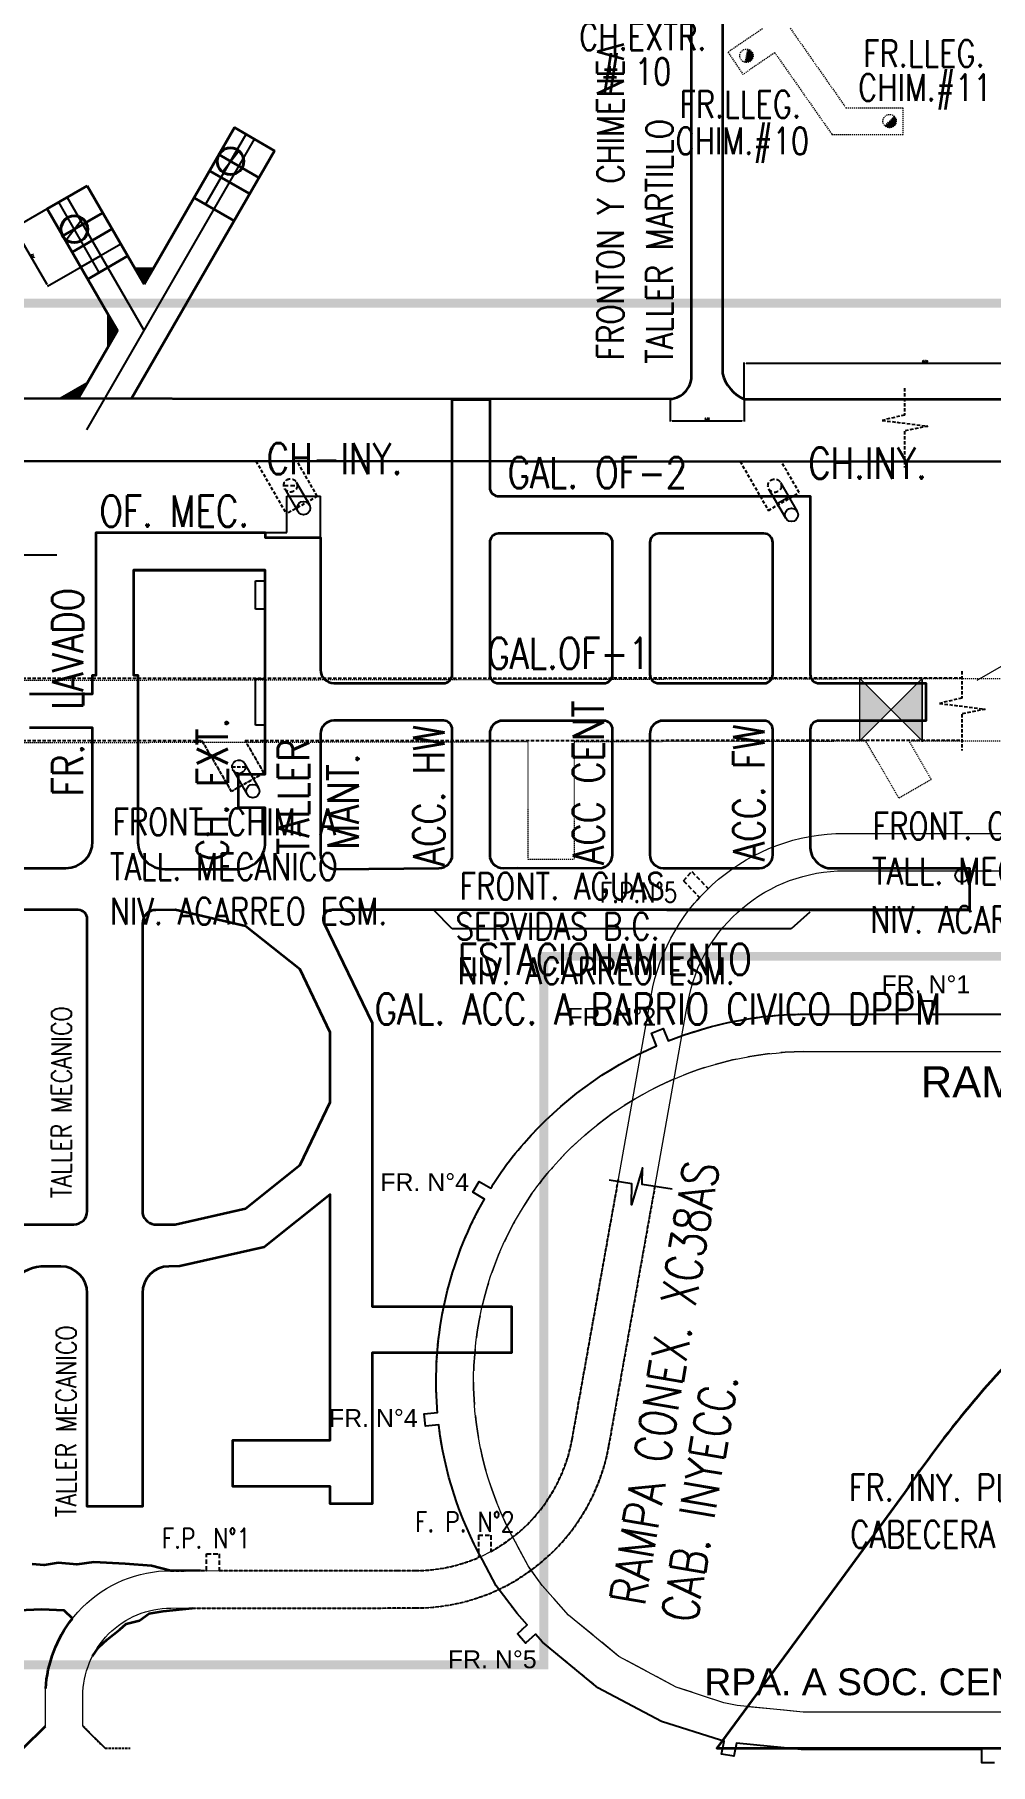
# Model space of a CAD drawing. Header units: millimetres. Extents: x -28 to 1943, y -5245 to 2752.
# Drawn here: x 774.6 to 881.9, y -4732.5 to -4538.3 of the extents above; entities that cross this region are included whole.
import ezdxf
from ezdxf.enums import TextEntityAlignment as Align

# ---------------------------------------------------------------- set-up
doc = ezdxf.new("R2010")
doc.units = ezdxf.units.MM
for name, pattern in [('CONTINUA', [0]), ('HIDDEN', [0.375, 0.25, -0.125]), ('HIDDEN2', [0.1875, 0.125, -0.0625]), ('RAYITAS', [0.375, 0.25, -0.125])]:
    doc.linetypes.add(name, pattern=pattern)
doc.layers.get('Defpoints').update_dxf_attribs({"lineweight": 13})
doc.layers.add('15-212', color=1, linetype='Continuous', lineweight=18, transparency=0.5)
doc.styles.add('DG-T1-473 TO 560$1$Standard', font='arial.ttf')
doc.styles.add('ROMANS', font='romans.shx', dxfattribs={"width": 0.8})
doc.dimstyles.new('1-75', dxfattribs={"dimscale": 0.075, "dimtxt": 2.5, "dimasz": 3, "dimexe": 1, "dimexo": 2, "dimgap": 1, "dimtad": 1, "dimzin": 1, "dimtxsty": 'ROMANS', "dimcen": 2.5, "dimclrd": 1, "dimclre": 1, "dimclrt": 7, "dimaunit": 1, "dimadec": 3, "dimazin": 0, "dimtfac": 1, "dimtmove": 0, "dimatfit": 3, "dimfxl": 1.25, "dimarcsym": 0})
pattern_1 = [(105, (-18.06037, -4517.2935), (-0.30668145, -0.08217505), [])]

# ---------------------------------------------------------------- blocks, each defined once
blk = doc.blocks.new('*D23')
at = {"color": 1, "linetype": 'Continuous', "lineweight": -2, "transparency": 16777216}
for p, q in [((778.09, -4556.67), (772.22, -4560.07)), ((781.88, -4563.23), (776, -4566.62))]:
    blk.add_line(p, q, dxfattribs=at)
at = {"color": 1, "linetype": 'ByBlock', "lineweight": -2, "transparency": 16777216}
blk.add_line((775.95, -4566.39), (772.39, -4560.22), dxfattribs=at)
at = {"color": 1, "linetype": 'Continuous', "transparency": 16777216}
for points in [[(772.43, -4560.2), (772.36, -4560.24), (772.28, -4560.03)], [(775.99, -4566.37), (775.92, -4566.41), (776.07, -4566.58)]]:
    blk.add_solid(points, dxfattribs=at)
at = {"layer": 'Defpoints', "color": 0, "linetype": 'Continuous', "transparency": 16777216}
for p in [(778.22, -4556.6), (772.28, -4560.03), (782.01, -4563.15)]:
    blk.add_point(p, dxfattribs=at)
at = {"color": 7, "linetype": 'Continuous', "transparency": 16777216, "insert": (774.34, -4563.21), "char_height": 0.188, "attachment_point": 5, "rotation": 300, "style": 'ROMANS'}
blk.add_mtext('7,57', dxfattribs=at)
blk = doc.blocks.new('*D24')
at = {"color": 1, "linetype": 'Continuous', "lineweight": -2, "transparency": 16777216}
for p, q in [((854.25, -4579.09), (854.25, -4575.14)), ((894.85, -4579.12), (894.85, -4575.14))]:
    blk.add_line(p, q, dxfattribs=at)
at = {"color": 1, "linetype": 'ByBlock', "lineweight": -2, "transparency": 16777216}
blk.add_line((854.48, -4575.22), (894.62, -4575.22), dxfattribs=at)
at = {"color": 1, "linetype": 'Continuous', "transparency": 16777216}
for points in [[(854.48, -4575.18), (854.48, -4575.26), (854.25, -4575.22)], [(894.62, -4575.18), (894.62, -4575.26), (894.85, -4575.22)]]:
    blk.add_solid(points, dxfattribs=at)
at = {"layer": 'Defpoints', "color": 0, "linetype": 'Continuous', "transparency": 16777216}
for p in [(894.85, -4575.22), (854.25, -4579.24), (894.85, -4579.27)]:
    blk.add_point(p, dxfattribs=at)
at = {"color": 7, "linetype": 'Continuous', "transparency": 16777216, "insert": (874.55, -4575.03), "char_height": 0.188, "attachment_point": 5, "style": 'ROMANS'}
blk.add_mtext('40,59', dxfattribs=at)
blk = doc.blocks.new('*D25')
at = {"color": 1, "linetype": 'Continuous', "lineweight": -2, "transparency": 16777216}
for p, q in [((845.93, -4579.38), (845.93, -4581.75)), ((854.25, -4579.39), (854.25, -4581.75))]:
    blk.add_line(p, q, dxfattribs=at)
at = {"color": 1, "linetype": 'ByBlock', "lineweight": -2, "transparency": 16777216}
blk.add_line((846.15, -4581.68), (854.03, -4581.68), dxfattribs=at)
at = {"color": 1, "linetype": 'Continuous', "transparency": 16777216}
for points in [[(846.15, -4581.64), (846.15, -4581.71), (845.93, -4581.68)], [(854.03, -4581.64), (854.03, -4581.71), (854.25, -4581.68)]]:
    blk.add_solid(points, dxfattribs=at)
at = {"layer": 'Defpoints', "color": 0, "linetype": 'Continuous', "transparency": 16777216}
for p in [(845.93, -4579.23), (854.25, -4579.24), (854.25, -4581.68)]:
    blk.add_point(p, dxfattribs=at)
at = {"color": 7, "linetype": 'Continuous', "transparency": 16777216, "insert": (850.09, -4581.49), "char_height": 0.188, "attachment_point": 5, "style": 'ROMANS'}
blk.add_mtext('8,33', dxfattribs=at)

msp = doc.modelspace()

# ---------------------------------------------------------------- hatches: boundary and pattern name
at = {"linetype": 'HIDDEN2', "lineweight": 9}
for points in [[(854.658, -4539.977), (854.378, -4541.451, 0.4701906), (855.268, -4540.714, 0.3603678)], [(871.344, -4548.044, 0.1989124), (871.125, -4547.513), (870.064, -4548.574, 0.6681786)]]:
    msp.add_hatch(color=252, dxfattribs=at).paths.add_polyline_path(points)
at = {"linetype": 'CONTINUA', "lineweight": 40}
h = msp.add_hatch(dxfattribs=at)
h.set_pattern_fill('ANSI31', color=3, scale=0.1, angle=60)
h.set_pattern_definition(pattern_1)
h.paths.add_polyline_path([(782.856, -4573.288), (783.856, -4571.556), (782.856, -4569.824)])
h.paths.add_polyline_path([(786.859, -4566.356), (787.859, -4564.624), (785.859, -4564.624)])
h = msp.add_hatch(dxfattribs=at)
h.set_pattern_fill('ANSI31', color=3, scale=0.1, angle=60)
h.set_pattern_definition(pattern_1)
edge = h.paths.add_edge_path()
edge.add_line((780.452, -4577.452), (777.452, -4579.183))
edge.add_line((779.452, -4579.184), (780.452, -4577.452))
at = {"lineweight": 9}
h = msp.add_hatch(color=252, dxfattribs=at)
h.paths.add_polyline_path([(874.239, -4617.6), (874.239, -4610.6), (870.739, -4614.1)])
h.paths.add_polyline_path([(867.239, -4610.6), (867.239, -4617.6), (870.739, -4614.1)])

# ---------------------------------------------------------------- linework, layer by layer
at = {"color": 252, "linetype": 'HIDDEN2', "lineweight": 9}
for p, q in [((856.3, -4537.685), (852.434, -4540.319)), ((859.429, -4537.619), (865.678, -4546.544)), ((852.434, -4540.319), (854.123, -4542.799)), ((857.691, -4540.367), (854.123, -4542.799)), ((854.378, -4541.451), (854.658, -4539.977)), ((857.691, -4540.367), (864.117, -4549.544)), ((865.678, -4546.544), (872.094, -4546.544)), ((872.094, -4546.544), (872.094, -4549.544)), ((870.064, -4548.574), (871.125, -4547.513)), ((864.117, -4549.544), (872.097, -4549.544)), ((673.651, -4610.997), (922.92, -4610.516)), ((673.649, -4617.997), (829.97, -4617.692)), ((796.676, -4623.298), (793.373, -4617.576)), ((800.313, -4621.199), (798.221, -4617.574)), ((829.97, -4617.558), (829.97, -4630.891)), ((835.17, -4617.555), (835.17, -4630.891)), ((835.17, -4617.682), (867.925, -4617.618)), ((871.637, -4624.048), (867.879, -4617.538)), ((875.274, -4621.948), (872.727, -4617.536)), ((872.769, -4617.608), (922.92, -4617.516)), ((800.313, -4621.199), (796.676, -4623.298)), ((875.274, -4621.948), (871.637, -4624.048)), ((829.97, -4630.891), (835.17, -4630.891))]:
    msp.add_line(p, q, dxfattribs=at)
at = {"color": 3, "linetype": 'CONTINUA', "lineweight": 40}
for p, q in [((787.859, -4564.624), (797.014, -4548.765)), ((797.014, -4548.765), (801.518, -4551.365)), ((785.454, -4579.189), (801.518, -4551.365)), ((795.264, -4551.797), (799.768, -4554.397)), ((794.214, -4553.615), (798.718, -4556.215)), ((775.971, -4557.898), (780.474, -4555.298)), ((785.859, -4564.624), (780.474, -4555.298)), ((792.464, -4556.646), (796.968, -4559.246)), ((782.856, -4569.824), (775.971, -4557.898)), ((777.721, -4560.929), (782.224, -4558.329)), ((778.771, -4562.748), (783.274, -4560.148)), ((780.521, -4565.779), (785.024, -4563.179)), ((786.859, -4566.356), (785.859, -4564.624)), ((787.859, -4564.624), (785.859, -4564.624)), ((786.859, -4566.356), (787.859, -4564.624)), ((783.856, -4571.556), (782.856, -4569.824)), ((782.856, -4573.288), (782.856, -4569.824)), ((782.856, -4573.288), (783.856, -4571.556)), ((780.452, -4577.452), (782.856, -4573.288)), ((779.452, -4579.184), (780.452, -4577.452))]:
    msp.add_line(p, q, dxfattribs=at)
at = {"color": 97}
msp.add_line((797.014, -4548.765), (801.518, -4551.365), dxfattribs=at)
at = {"color": 1, "ltscale": 2}
for p, q in [((780.433, -4582.686), (799.266, -4550.065)), ((793.763, -4557.396), (798.313, -4549.515)), ((786.859, -4571.556), (778.223, -4556.598)), ((781.82, -4565.029), (777.27, -4557.148))]:
    msp.add_line(p, q, dxfattribs=at)
at = {"color": 98, "linetype": 'Continuous'}
msp.add_line((786.859, -4566.356), (786.904, -4566.278), dxfattribs=at)
at = {"color": 5, "lineweight": 35}
msp.add_line((734.069, -4586.155), (886.287, -4586.261), dxfattribs=at)
at = {"color": 252, "linetype": 'HIDDEN', "ltscale": 1.5}
for p, q in [((765.828, -4586.176), (799.407, -4586.199)), ((804.028, -4586.203), (853.792, -4586.238)), ((853.792, -4586.238), (856.97, -4591.743)), ((858.413, -4586.241), (872.263, -4586.251)), ((860.435, -4589.743), (858.413, -4586.241)), ((765.886, -4610.591), (878.702, -4610.533)), ((765.889, -4617.591), (793.373, -4617.576)), ((796.676, -4623.298), (793.373, -4617.576)), ((796.676, -4623.298), (793.373, -4617.576)), ((798.221, -4617.574), (878.702, -4617.533)), ((800.313, -4621.199), (798.221, -4617.574)), ((800.313, -4621.199), (798.221, -4617.574)), ((800.313, -4621.199), (796.676, -4623.298)), ((800.313, -4621.199), (796.676, -4623.298)), ((796.745, -4620.517), (798.245, -4620.517))]:
    msp.add_line(p, q, dxfattribs=at)
at = {"color": 252, "linetype": 'HIDDEN', "ltscale": 2}
msp.add_line((802.546, -4588.935), (804.046, -4588.935), dxfattribs=at)
at = {"color": 252, "linetype": 'Continuous'}
for p, q in [((802.646, -4589.31), (804.12, -4591.863)), ((802.646, -4589.31), (804.12, -4591.863)), ((803.945, -4588.56), (805.419, -4591.113)), ((803.945, -4588.56), (805.419, -4591.113)), ((858.92, -4592.62), (857.031, -4589.348)), ((858.92, -4592.62), (857.031, -4589.348)), ((858.33, -4588.598), (860.219, -4591.87)), ((858.33, -4588.598), (860.219, -4591.87)), ((857.976, -4590.984), (859.275, -4590.234)), ((796.845, -4620.892), (798.42, -4623.62)), ((796.845, -4620.892), (798.42, -4623.62)), ((796.845, -4620.892), (798.42, -4623.62)), ((796.845, -4620.892), (798.42, -4623.62)), ((798.144, -4620.142), (799.719, -4622.87)), ((798.144, -4620.142), (799.719, -4622.87)), ((798.144, -4620.142), (799.719, -4622.87)), ((798.144, -4620.142), (799.719, -4622.87))]:
    msp.add_line(p, q, dxfattribs=at)
at = {"color": 3, "linetype": 'Continuous'}
for p, q in [((802.87, -4590.138), (806.67, -4590.139)), ((802.87, -4594.238), (802.87, -4590.138)), ((800.47, -4594.237), (802.87, -4594.238)), ((799.37, -4602.837), (799.37, -4599.637)), ((799.37, -4599.637), (800.47, -4599.637)), ((800.47, -4602.837), (799.37, -4602.837)), ((799.37, -4615.837), (799.37, -4610.637)), ((799.37, -4610.637), (800.47, -4610.637)), ((800.47, -4615.837), (799.37, -4615.837)), ((821.474, -4638.695), (819.374, -4636.595)), ((861.644, -4636.845), (859.544, -4638.695)), ((859.544, -4638.695), (821.474, -4638.695))]:
    msp.add_line(p, q, dxfattribs=at)
at = {"color": 1, "lineweight": 13, "ltscale": 10, "transparency": 33554687}
msp.add_line((883.374, -4609.118, 2020), (880.374, -4610.85, 2020), dxfattribs=at)
at = {"color": 252, "lineweight": 9}
for p, q in [((874.239, -4610.6), (867.239, -4617.6)), ((867.239, -4610.6), (874.239, -4617.6)), ((867.239, -4617.6), (867.239, -4610.6)), ((874.239, -4610.703), (874.234, -4617.707)), ((874.239, -4617.6), (874.239, -4610.6)), ((796.845, -4620.892), (798.42, -4623.62)), ((798.144, -4620.142), (799.719, -4622.87))]:
    msp.add_line(p, q, dxfattribs=at)
at = {"color": 8, "linetype": 'HIDDEN', "ltscale": 2}
for p, q in [((848.383, -4632.288), (850.216, -4634.188)), ((847.432, -4633.316), (849.265, -4635.215)), ((824.417, -4706.783), (825.817, -4706.783)), ((824.417, -4706.783), (824.417, -4709.275)), ((825.817, -4706.783), (825.817, -4708.597)), ((793.872, -4708.854), (795.273, -4708.853)), ((793.873, -4710.753), (793.873, -4708.854)), ((795.273, -4708.853), (795.273, -4710.752))]:
    msp.add_line(p, q, dxfattribs=at)
at = {"color": 7}
msp.add_line((779.979, -4728.191), (782.481, -4730.693), dxfattribs=at)
msp.add_line((779.979, -4728.191), (782.481, -4730.693), dxfattribs=at)
at = {"color": 7, "linetype": 'RAYITAS'}
for p, q in [((779.981, -4728.193), (782.481, -4730.693)), ((779.981, -4728.193), (782.481, -4730.693)), ((782.481, -4730.693), (785.301, -4730.693))]:
    msp.add_line(p, q, dxfattribs=at)
at = {"color": 5, "lineweight": 35}
msp.add_lwpolyline([(734.069, -4579.156), (845.926, -4579.232, 0.4217551), (848.328, -4576.379), (848.328, -4532.364), (841.674, -4526.78), (848.328, -4518.85), (851.828, -4518.85), (851.828, -4576.379, 0.2375732), (854.254, -4579.238), (893.287, -4579.266)], format="xyb", dxfattribs=at)
at = {"color": 5, "linetype": 'Continuous'}
for points in [[(785.454, -4579.189), (801.518, -4551.365), (797.014, -4548.765), (786.859, -4566.356)], [(786.859, -4566.356), (784.259, -4561.853), (779.756, -4564.453), (783.856, -4571.556), (779.451, -4579.187)]]:
    msp.add_lwpolyline(points, dxfattribs=at)
at = {"color": 97}
for points in [[(795.645, -4553.732), (797.482, -4551.361)], [(778.101, -4561.365), (779.939, -4558.993)]]:
    msp.add_lwpolyline(points, dxfattribs=at)
at = {"color": 3, "flags": 128}
for points in [[(795.645, -4553.732), (797.482, -4551.361)], [(778.101, -4561.365), (779.939, -4558.993)]]:
    msp.add_lwpolyline(points, dxfattribs=at)
at = {"color": 7, "lineweight": 35}
for points in [[(772.941, -4671.883), (778.969, -4671.883, 0.4198373), (780.469, -4670.395, 0.0000028), (780.469, -4666.745), (780.469, -4637.595, 0.4143752), (779.469, -4636.595), (778.967, -4636.595, 0.0019368), (773.104, -4636.595)], [(772.941, -4671.883), (778.969, -4671.883, 0.4198373), (780.469, -4670.395, 0.0000028), (780.469, -4666.745), (780.469, -4637.595, 0.4143752), (779.469, -4636.595), (778.967, -4636.595, 0.0019368), (773.104, -4636.595)], [(772.941, -4671.883), (778.969, -4671.883, 0.4198373), (780.469, -4670.395, 0.0000028), (780.469, -4666.745), (780.469, -4637.595, 0.4143752), (779.469, -4636.595), (778.967, -4636.595, 0.0019368), (773.104, -4636.595)], [(772.941, -4671.883), (778.969, -4671.883, 0.4198373), (780.469, -4670.395, 0.0000028), (780.469, -4666.745), (780.469, -4637.595, 0.4143752), (779.469, -4636.595), (778.967, -4636.595, 0.0019368), (773.104, -4636.595)], [(773.97, -4612.345), (781.07, -4612.345), (781.07, -4610.245), (781.471, -4610.246), (781.471, -4594.234), (800.47, -4594.237), (800.462, -4594.765), (806.662, -4594.765), (806.67, -4609.639, 0.4142522), (808.17, -4611.139), (820.47, -4611.137, 0.4143752), (821.47, -4610.137), (821.47, -4579.306), (825.67, -4579.307), (825.67, -4589.146, 0.4397218), (826.756, -4590.142), (861.67, -4590.149), (861.67, -4610.146, 0.4143752), (862.67, -4611.146), (874.67, -4611.148), (874.67, -4615.347), (862.67, -4615.345, 0.4143752), (861.67, -4616.345), (861.67, -4629.645, 0.3315609), (863.67, -4631.903), (879.57, -4631.903), (879.57, -4636.595)], [(773.97, -4612.345), (781.07, -4612.345), (781.07, -4610.245), (781.471, -4610.246), (781.471, -4594.234), (800.47, -4594.237), (800.462, -4594.765), (806.662, -4594.765), (806.67, -4609.639, 0.4142522), (808.17, -4611.139), (820.47, -4611.137, 0.4143752), (821.47, -4610.137), (821.47, -4579.306), (825.67, -4579.307), (825.67, -4589.146, 0.4397218), (826.756, -4590.142), (861.67, -4590.149), (861.67, -4610.146, 0.4143752), (862.67, -4611.146), (874.67, -4611.148), (874.67, -4615.347), (862.67, -4615.345, 0.4143752), (861.67, -4616.345), (861.67, -4629.645, 0.3315609), (863.67, -4631.903), (879.57, -4631.903), (879.57, -4636.595)], [(773.97, -4612.345), (781.07, -4612.345), (781.07, -4610.245), (781.471, -4610.246), (781.471, -4594.234), (800.47, -4594.237), (800.462, -4594.765), (806.662, -4594.765), (806.67, -4609.639, 0.4142522), (808.17, -4611.139), (820.47, -4611.137, 0.4143752), (821.47, -4610.137), (821.47, -4579.306), (825.67, -4579.307), (825.67, -4589.146, 0.4397218), (826.756, -4590.142), (861.67, -4590.149), (861.67, -4610.146, 0.4143752), (862.67, -4611.146), (874.67, -4611.148), (874.67, -4615.347), (862.67, -4615.345, 0.4143752), (861.67, -4616.345), (861.67, -4629.645, 0.3315609), (863.67, -4631.903), (879.57, -4631.903), (879.57, -4636.595)], [(773.97, -4612.345), (781.07, -4612.345), (781.07, -4610.245), (781.471, -4610.246), (781.471, -4594.234), (800.47, -4594.237), (800.462, -4594.765), (806.662, -4594.765), (806.67, -4609.639, 0.4142522), (808.17, -4611.139), (820.47, -4611.137, 0.4143752), (821.47, -4610.137), (821.47, -4579.306), (825.67, -4579.307), (825.67, -4589.146, 0.4397218), (826.756, -4590.142), (861.67, -4590.149), (861.67, -4610.146, 0.4143752), (862.67, -4611.146), (874.67, -4611.148), (874.67, -4615.347), (862.67, -4615.345, 0.4143752), (861.67, -4616.345), (861.67, -4629.645, 0.3315609), (863.67, -4631.903), (879.57, -4631.903), (879.57, -4636.595)], [(825.67, -4610.142, 0.4142136), (826.67, -4611.142), (838.47, -4611.144, 0.4142136), (839.47, -4610.144), (839.47, -4596.745), (839.47, -4595.342, 0.413578), (838.47, -4594.344), (826.67, -4594.342, 0.4142136), (825.67, -4595.342), (825.67, -4610.142)], [(825.67, -4610.142, 0.4142136), (826.67, -4611.142), (838.47, -4611.144, 0.4142136), (839.47, -4610.144), (839.47, -4596.745), (839.47, -4595.342, 0.413578), (838.47, -4594.344), (826.67, -4594.342, 0.4142136), (825.67, -4595.342), (825.67, -4610.142)], [(856.518, -4611.147, 0.4000716), (857.47, -4610.148), (857.47, -4595.346, 0.413578), (856.47, -4594.348), (844.67, -4594.346, 0.4142136), (843.67, -4595.346), (843.67, -4610.146, 0.4142136), (844.67, -4611.146), (856.518, -4611.145)], [(856.518, -4611.147, 0.4000716), (857.47, -4610.148), (857.47, -4595.346, 0.413578), (856.47, -4594.348), (844.67, -4594.346, 0.4142136), (843.67, -4595.346), (843.67, -4610.146, 0.4142136), (844.67, -4611.146), (856.518, -4611.145)], [(785.671, -4598.438), (800.462, -4598.438), (785.671, -4598.438), (785.671, -4610.245), (786.17, -4610.245), (786.169, -4629.001, 0.4142173), (789.169, -4632.001), (797.47, -4632.001, 0.4142136), (800.47, -4629.001), (800.47, -4625.145), (797.47, -4625.145), (797.47, -4621.345), (800.47, -4621.345), (800.462, -4598.438)], [(785.671, -4598.438), (800.462, -4598.438), (785.671, -4598.438), (785.671, -4610.245), (786.17, -4610.245), (786.169, -4629.001, 0.4142173), (789.169, -4632.001), (797.47, -4632.001, 0.4142136), (800.47, -4629.001), (800.47, -4625.145), (797.47, -4625.145), (797.47, -4621.345), (800.47, -4621.345), (800.462, -4598.438)], [(785.671, -4598.438), (800.462, -4598.438), (785.671, -4598.438), (785.671, -4610.245), (786.17, -4610.245), (786.169, -4629.001, 0.4142173), (789.169, -4632.001), (797.47, -4632.001, 0.4142136), (800.47, -4629.001), (800.47, -4625.145), (797.47, -4625.145), (797.47, -4621.345), (800.47, -4621.345), (800.462, -4598.438)], [(785.671, -4598.438), (800.462, -4598.438), (785.671, -4598.438), (785.671, -4610.245), (786.17, -4610.245), (786.169, -4629.001, 0.4142173), (789.169, -4632.001), (797.47, -4632.001, 0.4142136), (800.47, -4629.001), (800.47, -4625.145), (797.47, -4625.145), (797.47, -4621.345), (800.47, -4621.345), (800.462, -4598.438)], [(821.47, -4616.337, 0.4143752), (820.47, -4615.337), (808.169, -4615.338, 0.4141749), (806.67, -4616.838), (806.67, -4630.395, 0.3670219), (808.17, -4632.001), (819.97, -4631.895, 0.4141671), (821.47, -4630.395, 0.0000595), (821.47, -4616.321)], [(821.47, -4616.337, 0.4143752), (820.47, -4615.337), (808.169, -4615.338, 0.4141749), (806.67, -4616.838), (806.67, -4630.395, 0.3670219), (808.17, -4632.001), (819.97, -4631.895, 0.4141671), (821.47, -4630.395, 0.0000595), (821.47, -4616.321)], [(821.47, -4616.337, 0.4143752), (820.47, -4615.337), (808.169, -4615.338, 0.4141749), (806.67, -4616.838), (806.67, -4630.395, 0.3670219), (808.17, -4632.001), (819.97, -4631.895, 0.4141671), (821.47, -4630.395, 0.0000595), (821.47, -4616.321)], [(821.47, -4616.337, 0.4143752), (820.47, -4615.337), (808.169, -4615.338, 0.4141749), (806.67, -4616.838), (806.67, -4630.395, 0.3670219), (808.17, -4632.001), (819.97, -4631.895, 0.4141671), (821.47, -4630.395, 0.0000595), (821.47, -4616.321)], [(764.025, -4631.895), (778.07, -4631.895, 0.414213), (781.07, -4628.895), (781.07, -4616.143), (773.97, -4616.143)], [(764.025, -4631.895), (778.07, -4631.895, 0.414213), (781.07, -4628.895), (781.07, -4616.143), (773.97, -4616.143)], [(764.025, -4631.895), (778.07, -4631.895, 0.414213), (781.07, -4628.895), (781.07, -4616.143), (773.97, -4616.143)], [(764.025, -4631.895), (778.07, -4631.895, 0.414213), (781.07, -4628.895), (781.07, -4616.143), (773.97, -4616.143)], [(845.57, -4636.595), (875.57, -4636.595), (879.57, -4636.595), (807.958, -4636.595, 0.5526805), (807.057, -4638.029), (812.464, -4649.258), (812.465, -4681.096), (828.116, -4681.096), (828.116, -4686.296), (812.465, -4686.296), (812.465, -4703.244), (807.765, -4703.244), (807.765, -4701.296), (796.816, -4701.296), (796.816, -4696.096), (807.765, -4696.096), (807.765, -4668.514), (800.339, -4674.436), (790.888, -4676.593), (789.652, -4676.595, 0.4128639), (786.666, -4679.595), (786.666, -4703.545), (780.466, -4703.545), (780.466, -4703.545), (780.466, -4679.595, 0.4092541), (777.517, -4676.595), (775.763, -4676.595, 0.1989123), (772.228, -4678.06)], [(845.57, -4636.595), (875.57, -4636.595), (879.57, -4636.595), (807.958, -4636.595, 0.5526805), (807.057, -4638.029), (812.464, -4649.258), (812.465, -4681.096), (828.116, -4681.096), (828.116, -4686.296), (812.465, -4686.296), (812.465, -4703.244), (807.765, -4703.244), (807.765, -4701.296), (796.816, -4701.296), (796.816, -4696.096), (807.765, -4696.096), (807.765, -4668.514), (800.339, -4674.436), (790.888, -4676.593), (789.652, -4676.595, 0.4128639), (786.666, -4679.595), (786.666, -4703.545), (780.466, -4703.545), (780.466, -4703.545), (780.466, -4679.595, 0.4092541), (777.517, -4676.595), (775.763, -4676.595, 0.1989123), (772.228, -4678.06)], [(798.248, -4670.093), (804.368, -4665.212), (807.764, -4658.159), (807.764, -4650.331), (804.368, -4643.278), (798.248, -4638.397), (790.351, -4636.595), (788.169, -4636.597, 0.4141749), (786.669, -4638.097), (786.669, -4649.145), (786.669, -4670.395, 0.3776728), (787.98, -4671.883), (790.343, -4671.883), (798.248, -4670.093)], [(798.248, -4670.093), (804.368, -4665.212), (807.764, -4658.159), (807.764, -4650.331), (804.368, -4643.278), (798.248, -4638.397), (790.351, -4636.595), (788.169, -4636.597, 0.4141749), (786.669, -4638.097), (786.669, -4649.145), (786.669, -4670.395, 0.3776728), (787.98, -4671.883), (790.343, -4671.883), (798.248, -4670.093)], [(775.804, -4723.991, -0.1530659), (778.816, -4716.111, -0.1530659)], [(775.804, -4723.991, -0.1530659), (778.816, -4716.111, -0.1530659)], [(755.068, -4717.693, 0.0556683), (755.379, -4720.483), (756.364, -4722.874), (757.129, -4724.071), (758.249, -4725.641), (758.582, -4726.154), (759.581, -4726.928), (760.991, -4728.019), (762.124, -4728.717), (762.889, -4729.249), (763.353, -4729.796), (765.39, -4730.822), (767.022, -4730.929), (768.183, -4730.693), (773.281, -4730.693), (775.781, -4728.193)], [(755.068, -4717.693, 0.0556683), (755.379, -4720.483), (756.364, -4722.874), (757.129, -4724.071), (758.249, -4725.641), (758.582, -4726.154), (759.581, -4726.928), (760.991, -4728.019), (762.124, -4728.717), (762.889, -4729.249), (763.353, -4729.796), (765.39, -4730.822), (767.022, -4730.929), (768.183, -4730.693), (773.281, -4730.693), (775.781, -4728.193)]]:
    msp.add_lwpolyline(points, format="xyb", dxfattribs=at)
at = {"color": 3, "linetype": 'CONTINUA', "lineweight": 40, "flags": 128}
msp.add_lwpolyline([(780.452, -4577.452), (777.452, -4579.183)], dxfattribs=at)
at = {"color": 252, "linetype": 'HIDDEN', "ltscale": 1.5}
for points in [[(872.263, -4578.026), (872.263, -4581.033), (869.746, -4581.635), (874.89, -4582.291), (872.263, -4582.838), (872.263, -4586.94)], [(799.407, -4586.199), (802.839, -4592.143)], [(806.303, -4590.143), (804.028, -4586.203)], [(806.303, -4590.143), (802.839, -4592.143)], [(856.97, -4591.743), (860.435, -4589.743)], [(878.702, -4609.791), (878.702, -4612.799), (876.185, -4613.401), (881.329, -4614.057), (878.702, -4614.604), (878.702, -4618.706)]]:
    msp.add_lwpolyline(points, dxfattribs=at)
at = {"color": 3, "linetype": 'Continuous'}
msp.add_lwpolyline([(806.662, -4594.765), (806.662, -4590.139)], dxfattribs=at)
at = {"color": 7, "lineweight": 35}
for points in [[(839.471, -4616.345, 0.4143752), (838.47, -4615.344), (827.169, -4615.346, 0.4141749), (825.67, -4616.846), (825.67, -4630.403, 0.4142136), (827.17, -4631.903), (828.845, -4631.874), (838.164, -4631.89, 0.3766709), (839.47, -4630.403, 0.0010217)], [(839.471, -4616.345, 0.4143752), (838.47, -4615.344), (827.169, -4615.346, 0.4141749), (825.67, -4616.846), (825.67, -4630.403, 0.4142136), (827.17, -4631.903), (828.845, -4631.874), (838.164, -4631.89, 0.3766709), (839.47, -4630.403, 0.0010217)], [(839.471, -4616.345, 0.4143752), (838.47, -4615.344), (827.169, -4615.346, 0.4141749), (825.67, -4616.846), (825.67, -4630.403, 0.4142136), (827.17, -4631.903), (828.845, -4631.874), (838.164, -4631.89, 0.3766709), (839.47, -4630.403, 0.0010217)], [(839.471, -4616.345, 0.4143752), (838.47, -4615.344), (827.169, -4615.346, 0.4141749), (825.67, -4616.846), (825.67, -4630.403, 0.4142136), (827.17, -4631.903), (828.845, -4631.874), (838.164, -4631.89, 0.3766709), (839.47, -4630.403, 0.0010217)], [(857.47, -4630.403, 0.0000523), (857.471, -4617.145), (857.471, -4616.345, 0.4036396), (856.508, -4615.345), (845.169, -4615.346, 0.4141749), (843.67, -4616.846), (843.67, -4630.403, 0.4142136), (845.17, -4631.903), (855.97, -4631.903, 0.4141671)], [(857.47, -4630.403, 0.0000523), (857.471, -4617.145), (857.471, -4616.345, 0.4036396), (856.508, -4615.345), (845.169, -4615.346, 0.4141749), (843.67, -4616.846), (843.67, -4630.403, 0.4142136), (845.17, -4631.903), (855.97, -4631.903, 0.4141671)], [(857.47, -4630.403, 0.0000523), (857.471, -4617.145), (857.471, -4616.345, 0.4036396), (856.508, -4615.345), (845.169, -4615.346, 0.4141749), (843.67, -4616.846), (843.67, -4630.403, 0.4142136), (845.17, -4631.903), (855.97, -4631.903, 0.4141671)], [(857.47, -4630.403, 0.0000523), (857.471, -4617.145), (857.471, -4616.345, 0.4036396), (856.508, -4615.345), (845.169, -4615.346, 0.4141749), (843.67, -4616.846), (843.67, -4630.403, 0.4142136), (845.17, -4631.903), (855.97, -4631.903, 0.4141671)]]:
    msp.add_lwpolyline(points, format="xyb", close=True, dxfattribs=at)
at = {"color": 7, "linetype": 'CONTINUA', "lineweight": 0, "ltscale": 10}
for points in [[(775.779, -4728.191), (775.778, -4724.86, -0.4142385), (789.873, -4710.755), (817.324, -4710.744, 0.3633787), (834.938, -4695.984), (843.802, -4646.217, -0.3634793), (865.56, -4627.993), (928.66, -4627.993)], [(779.979, -4728.191), (779.978, -4724.859, -0.4142385), (789.874, -4714.955), (817.325, -4714.944, 0.3633787), (839.073, -4696.721), (847.937, -4646.954, -0.3634793), (865.56, -4632.193), (928.667, -4632.193)]]:
    msp.add_lwpolyline(points, format="xyb", dxfattribs=at)
at = {"color": 254, "linetype": 'CONTINUA', "lineweight": 0, "ltscale": 10}
for points in [[(775.779, -4728.191), (775.778, -4724.86, -0.4142385), (789.873, -4710.755), (817.324, -4710.744, 0.3633787), (834.938, -4695.984), (843.802, -4646.217, -0.3634793), (865.56, -4627.993), (928.66, -4627.993)], [(779.979, -4728.191), (779.978, -4724.859, -0.4142385), (789.874, -4714.955), (817.325, -4714.944, 0.3633787), (839.073, -4696.721), (847.937, -4646.954, -0.3634793), (865.56, -4632.193), (928.667, -4632.193)]]:
    msp.add_lwpolyline(points, format="xyb", dxfattribs=at)
at = {"color": 8, "linetype": 'HIDDEN', "ltscale": 2}
msp.add_lwpolyline([(847.432, -4633.316), (848.383, -4632.288)], dxfattribs=at)
msp.add_lwpolyline([(848.885, -4635.589, -0.0060404), (849.24, -4635.19, -0.0060404)], format="xyb", dxfattribs=at)
at = {"color": 252, "linetype": 'Continuous'}
msp.add_lwpolyline([(882.366, -4732.337), (880.966, -4732.337), (880.966, -4730.837), (861.427, -4730.837), (860.669, -4730.837), (853.408, -4730.121), (853.107, -4731.591), (851.726, -4731.358), (852.026, -4729.889), (851.589, -4729.791), (844.954, -4727.693), (837.837, -4723.889), (831.612, -4718.78), (830.805, -4717.868), (829.708, -4718.891), (828.779, -4717.843), (829.876, -4716.82), (828.756, -4715.555), (826.418, -4712.443), (824.873, -4709.551, -0.0975654), (819.953, -4694.374), (818.461, -4694.529), (818.319, -4693.136), (819.811, -4692.982, -0.0164866), (819.669, -4690.265, -0.1351096), (825.079, -4669.039), (823.79, -4668.27), (824.504, -4667.066), (825.793, -4667.835, -0.0131035), (826.975, -4666.023, -0.0376399), (829.548, -4662.756, -0.1107436), (844.418, -4651.832), (843.865, -4650.438), (845.157, -4649.897), (845.71, -4651.292, -0.0304758), (850.586, -4649.682, -0.0605741), (860.669, -4648.293), (873.962, -4648.293), (873.962, -4646.793), (875.362, -4646.793), (875.362, -4648.293), (890.763, -4648.293)], format="xyb", dxfattribs=at)
at = {"color": 252, "linetype": 'HIDDEN2', "lineweight": 9}
msp.add_lwpolyline([(882.366, -4732.337), (880.966, -4732.337), (880.966, -4730.837), (861.427, -4730.837), (860.669, -4730.837), (853.408, -4730.121), (853.107, -4731.591), (851.726, -4731.358), (852.026, -4729.889), (851.589, -4729.791), (844.954, -4727.693), (837.837, -4723.889), (831.612, -4718.78), (830.805, -4717.868), (829.708, -4718.891), (828.779, -4717.843), (829.876, -4716.82), (828.756, -4715.555), (826.418, -4712.443), (824.873, -4709.551, -0.0975654), (819.953, -4694.374), (818.461, -4694.529), (818.319, -4693.136), (819.811, -4692.982, -0.0164866), (819.669, -4690.265, -0.1351096), (825.079, -4669.039), (823.79, -4668.27), (824.504, -4667.066), (825.793, -4667.835, -0.0131035), (826.975, -4666.023, -0.0376399), (829.548, -4662.756, -0.1107436), (844.418, -4651.832), (843.865, -4650.438), (845.157, -4649.897), (845.71, -4651.292, -0.0304758), (850.586, -4649.682, -0.0605741), (860.669, -4648.293), (873.962, -4648.293), (873.962, -4646.793), (875.362, -4646.793), (875.362, -4648.293), (890.763, -4648.293)], format="xyb", dxfattribs=at)
at = {"color": 252, "linetype": 'CONTINUA', "lineweight": 0, "ltscale": 20}
msp.add_lwpolyline([(897.511, -4726.637), (861.427, -4726.637), (860.876, -4726.637), (853.463, -4725.906), (851.961, -4725.571), (846.611, -4723.816), (840.182, -4720.38), (834.535, -4715.745), (831.581, -4712.41), (829.987, -4710.21), (828.577, -4707.571, -0.2858747), (830.421, -4668.424, -0.0302282), (832.762, -4665.461, -0.2132006), (860.876, -4652.493), (890.763, -4652.493)], format="xyb", dxfattribs=at)
at = {"color": 252, "linetype": 'HIDDEN2', "lineweight": 9, "ltscale": 20}
msp.add_lwpolyline([(897.511, -4726.637), (861.427, -4726.637), (860.876, -4726.637), (853.463, -4725.906), (851.961, -4725.571), (846.611, -4723.816), (840.182, -4720.38), (834.535, -4715.745), (831.581, -4712.41), (829.987, -4710.21), (828.577, -4707.571, -0.2858747), (830.421, -4668.424, -0.0302282), (832.762, -4665.461, -0.2132006), (860.876, -4652.493), (890.763, -4652.493)], format="xyb", dxfattribs=at)
at = {"color": 252}
msp.add_lwpolyline([(846.154, -4667.931), (842.799, -4667.417), (842.821, -4665.518), (841.613, -4669.674), (841.636, -4667.328), (839.086, -4666.926)], dxfattribs=at)
at = {"color": 8, "linetype": 'HIDDEN', "ltscale": 1.5}
for points in [[(815.274, -4714.944), (817.325, -4714.944, 0.3633787), (839.073, -4696.721), (844.294, -4667.409)], [(825.817, -4708.597, 0.2287943), (834.938, -4695.984), (840.159, -4666.673)], [(815.273, -4710.744), (817.324, -4710.744, 0.102236), (824.417, -4709.275, 0.102236)], [(789.788, -4710.755, -0.0015037), (789.873, -4710.755), (793.873, -4710.753)]]:
    msp.add_lwpolyline(points, format="xyb", dxfattribs=at)
at = {"color": 9, "lineweight": 35}
msp.add_lwpolyline([(887.736, -4683.478, 0.0514502), (872.272, -4702.013), (865.178, -4711.656), (851.173, -4730.693), (891.674, -4730.693)], format="xyb", dxfattribs=at)
at = {"color": 7, "lineweight": 35}
for points in [[(793.196, -4710.753), (789.874, -4710.777), (787.694, -4710.218), (784.717, -4710.004), (781.223, -4709.813), (779.297, -4710.064), (777.193, -4709.887), (775.641, -4710.144), (774.27, -4710.007)], [(793.196, -4710.753), (789.874, -4710.777), (787.694, -4710.218), (784.717, -4710.004), (781.223, -4709.813), (779.297, -4710.064), (777.193, -4709.887), (775.641, -4710.144), (774.27, -4710.007)], [(755.085, -4715.596), (755.001, -4713.875), (755.305, -4712.265), (755.813, -4711.468), (756.776, -4711.555), (757.247, -4711.672), (758.201, -4712.352), (760.222, -4713.221), (761.375, -4713.884), (763.913, -4714.255), (764.833, -4715.162), (766.86, -4715.037), (768.264, -4715.374), (770.278, -4715.364), (772.707, -4715.199), (775.368, -4715.085), (777.826, -4715.179), (778.816, -4716.111)], [(755.085, -4715.596), (755.001, -4713.875), (755.305, -4712.265), (755.813, -4711.468), (756.776, -4711.555), (757.247, -4711.672), (758.201, -4712.352), (760.222, -4713.221), (761.375, -4713.884), (763.913, -4714.255), (764.833, -4715.162), (766.86, -4715.037), (768.264, -4715.374), (770.278, -4715.364), (772.707, -4715.199), (775.368, -4715.085), (777.826, -4715.179), (778.816, -4716.111)], [(781.053, -4720.368), (781.734, -4719.374), (782.701, -4718.483), (784.121, -4717.36), (784.849, -4716.715), (786.345, -4716.354), (787.434, -4715.557), (788.983, -4715.295), (792.266, -4714.954)], [(781.053, -4720.368), (781.734, -4719.374), (782.701, -4718.483), (784.121, -4717.36), (784.849, -4716.715), (786.345, -4716.354), (787.434, -4715.557), (788.983, -4715.295), (792.266, -4714.954)]]:
    msp.add_lwpolyline(points, dxfattribs=at)
at = {"color": 8, "linetype": 'HIDDEN', "ltscale": 1.5}
for points in [[(795.273, -4710.752), (815.273, -4710.744)], [(792.266, -4714.954), (815.274, -4714.944)]]:
    msp.add_lwpolyline(points, dxfattribs=at)
at = {"color": 252, "linetype": 'HIDDEN2', "lineweight": 9}
for centre in [(854.518, -4540.714), (870.594, -4548.044)]:
    msp.add_circle(centre, 0.75, dxfattribs=at)
at = {"color": 3, "lineweight": 13}
for centre in [(796.563, -4552.547), (796.563, -4552.547), (779.02, -4560.179), (779.02, -4560.179)]:
    msp.add_circle(centre, 1.5, dxfattribs=at)
at = {"color": 3, "linetype": 'CONTINUA', "lineweight": 40}
for centre in [(796.563, -4552.547), (779.02, -4560.179)]:
    msp.add_circle(centre, 1.5, dxfattribs=at)
at = {"color": 252, "linetype": 'HIDDEN', "ltscale": 2}
for centre in [(803.296, -4588.935), (803.296, -4588.935), (857.681, -4588.973)]:
    msp.add_circle(centre, 0.75, dxfattribs=at)
at = {"color": 252, "linetype": 'Continuous'}
for centre in [(804.77, -4591.488), (804.77, -4591.488), (859.57, -4592.245), (859.57, -4592.245), (799.07, -4623.245), (799.07, -4623.245)]:
    msp.add_circle(centre, 0.75, dxfattribs=at)
at = {"color": 252, "lineweight": 9}
for centre in [(797.495, -4620.517), (799.07, -4623.245)]:
    msp.add_circle(centre, 0.75, dxfattribs=at)
at = {"color": 252, "linetype": 'HIDDEN', "ltscale": 1.5}
msp.add_circle((797.495, -4620.517), 0.75, dxfattribs=at)
msp.add_circle((797.495, -4620.517), 0.75, dxfattribs=at)
at = {"color": 3, "linetype": 'Continuous'}
msp.add_circle((878.709, -4632.712), 0.75, dxfattribs=at)
at = {"layer": '15-212', "lineweight": 35, "const_width": 1}
msp.add_lwpolyline([(771.645, -4568.467), (888.665, -4568.467), (888.665, -4641.793), (831.765, -4641.793), (831.765, -4721.313), (738.151, -4721.313), (737.342, -4646.337), (649.578, -4574.38), (670.855, -4555.125), (771.199, -4626.684), (771.645, -4568.467)], close=True, dxfattribs=at)

# ---------------------------------------------------------------- texts
at = {"color": 8, "lineweight": 9, "style": 'ROMANS', "width": 0.8}
for s, p in [('CH.EXTR.', (842.861, -4540.068)), ('FR.LLEG.', (874.444, -4541.95)), ('# 10', (842.117, -4543.981)), ('CHIM.#11', (874.551, -4545.771)), ('FR.LLEG.', (853.816, -4547.659)), ('CHIM.#10', (854.047, -4551.771))]:
    msp.add_text(s, height=3, dxfattribs=at).set_placement(p, align=Align.CENTER)
at = {"color": 7, "style": 'ROMANS', "width": 0.8}
for s, height, p in [('FRONTON Y CHIMENEA ', 3, (840.748, -4574.89)), ('TALLER MARTILLO', 3, (846.242, -4575.287)), ('FR.  LAVADO', 3.5, (780.029, -4623.832)), ('FR.  LAVADO', 3.5, (780.029, -4623.832)), ('ACC CENT', 3.5, (838.501, -4631.544)), ('ACC CENT', 3.5, (838.501, -4631.544)), ('CH. EXT.', 3.5, (796.272, -4631.086)), ('CH. EXT.', 3.5, (796.272, -4631.086)), ('ACC. HW', 3.5, (820.595, -4631.687)), ('ACC. HW', 3.5, (820.595, -4631.687)), ('ACC. FW', 3.5, (856.534, -4631.114)), ('ACC. FW', 3.5, (856.534, -4631.114)), ('TALLER', 3.5, (805.387, -4630.395)), ('TALLER', 3.5, (805.387, -4630.395)), ('MANT.', 3.5, (810.957, -4629.824)), ('MANT.', 3.5, (810.957, -4629.824)), ('TALLER MECANICO', 2.25, (778.705, -4668.935)), ('TALLER MECANICO', 2.25, (779.237, -4704.746))]:
    msp.add_text(s, height=height, rotation=90, dxfattribs=at).set_placement(p)
for s, height, p in [('CH-INY.', 3.5, (800.625, -4587.676)), ('GAL. OF-2', 3.5, (827.675, -4589.26)), ('CH.INY.', 3.5, (861.45, -4588.193)), ('OF. MEC.', 3.5, (781.836, -4593.568)), ('GAL.OF-1', 3.5, (825.406, -4609.532)), ('F.P.N°5', 2.25, (838.035, -4635.751)), ('ESTACIONAMIENTO', 3.5, (822.1, -4643.887)), ('GAL. ACC. A BARRIO CIVICO DPPM', 3.5, (812.76, -4649.453))]:
    msp.add_text(s, height=height, dxfattribs=at).set_placement(p)
at = {"color": 8, "lineweight": 9, "style": 'ROMANS', "width": 0.8}
for s, p in [('FRONT. CHIM. A', (783.3, -4628.208)), ('FRONT. CHIM.', (868.685, -4628.663)), ('TALL. MECANICO', (783.006, -4633.234)), ('TALL. MECANICO', (868.614, -4633.736)), ('FRONT. AGUAS', (822.286, -4635.428)), ('NIV. ACARREO ESM.', (783.006, -4638.237)), ('NIV. ACARREO ESM.', (868.396, -4639.175)), ('SERVIDAS B.C.', (821.828, -4639.929)), ('NIV. ACARREO ESM.', (822.046, -4644.932))]:
    msp.add_text(s, height=3, dxfattribs=at).set_placement(p)
at = {"color": 8, "style": 'DG-T1-473 TO 560$1$Standard'}
for s, height, p in [('FR. N°1', 2, (869.681, -4645.938)), ('FR. N°2', 2, (834.406, -4649.577)), ('RAMPA A CAB. INY.', 3.5, (874.093, -4657.631)), ('FR. N°4', 2, (813.386, -4668.14)), ('FR. N°4', 2, (807.618, -4694.614)), ('FR. N°5', 2, (820.981, -4721.706))]:
    msp.add_text(s, height=height, dxfattribs=at).set_placement(p)
at = {"color": 8, "lineweight": 9, "style": 'DG-T1-473 TO 560$1$Standard'}
for s, height, p in [('FR. N°1', 2, (869.681, -4645.938)), ('FR. N°2', 2, (834.406, -4649.577)), ('FR. N°4', 2, (813.386, -4668.14)), ('FR. N°4', 2, (807.618, -4694.614)), ('FR. N°5', 2, (820.981, -4721.706)), ('RPA. A SOC. CENTRAL  EXT.', 3, (849.785, -4724.733))]:
    msp.add_text(s, height=height, dxfattribs=at).set_placement(p)
at = {"color": 254, "style": 'DG-T1-473 TO 560$1$Standard'}
for s, height, p in [('FR. N°1', 2, (869.681, -4645.938)), ('FR. N°2', 2, (834.406, -4649.577)), ('RAMPA A CAB. INY.', 3.5, (874.093, -4657.631)), ('FR. N°4', 2, (813.386, -4668.14)), ('FR. N°4', 2, (807.618, -4694.614))]:
    msp.add_text(s, height=height, dxfattribs=at).set_placement(p)
at = {"color": 252, "linetype": 'Continuous', "style": 'ROMANS', "width": 0.8}
for s, p in [('RAMPA CONEX. XC38AS', (843.089, -4714.829)), ('CAB. INYECC.', (848.889, -4716.761))]:
    msp.add_text(s, height=4, rotation=80.39277, dxfattribs=at).set_placement(p)
at = {"color": 7, "lineweight": 9, "style": 'ROMANS', "width": 0.8}
for s, p in [('FR. INY. PLANTA DPM', (866.019, -4702.932)), ('CABECERA INYECCION ', (866.168, -4708.178))]:
    msp.add_text(s, height=3, dxfattribs=at).set_placement(p)
at = {"color": 252, "style": 'ROMANS', "width": 0.8}
for s, p in [('F. P. N°2 ', (817.282, -4706.394)), ('F.P. N°1 ', (788.837, -4708.244))]:
    msp.add_text(s, height=2.25, dxfattribs=at).set_placement(p)

# ---------------------------------------------------------------- dimensions: what is measured, and where the dimension line sits
at = {"color": 1, "linetype": 'Continuous'}
dim = msp.add_aligned_dim(p1=(782.007, -4563.153), p2=(778.223, -4556.598), distance=6.861, dimstyle='1-75', override={"dimzin": 0}, dxfattribs=at)
dim.commit()
dim.dimension.update_dxf_attribs({"geometry": '*D23', "text_midpoint": (774.335, -4563.213)})
for base, p1, p2, picture, middle in [((894.846, -4575.219), (854.254, -4579.238), (894.846, -4579.267), '*D24', (874.55, -4575.032)), ((854.254, -4581.675), (845.926, -4579.232), (854.254, -4579.238), '*D25', (850.09, -4581.489))]:
    dim = msp.add_linear_dim(base=base, p1=p1, p2=p2, dimstyle='1-75', override={"dimzin": 0}, dxfattribs=at)
    dim.commit()
    dim.dimension.update_dxf_attribs({"geometry": picture, "text_midpoint": middle})

# ---------------------------------------------------------------- leaders
at = {"color": 7, "linetype": 'Continuous'}
msp.add_leader([(737.569, -4582.656), (749.332, -4596.711), (777.04, -4596.711)], dimstyle='1-75', override={"dimasz": 40, "dimtad": 0}, dxfattribs=at)

doc.saveas('drawing.dxf')
